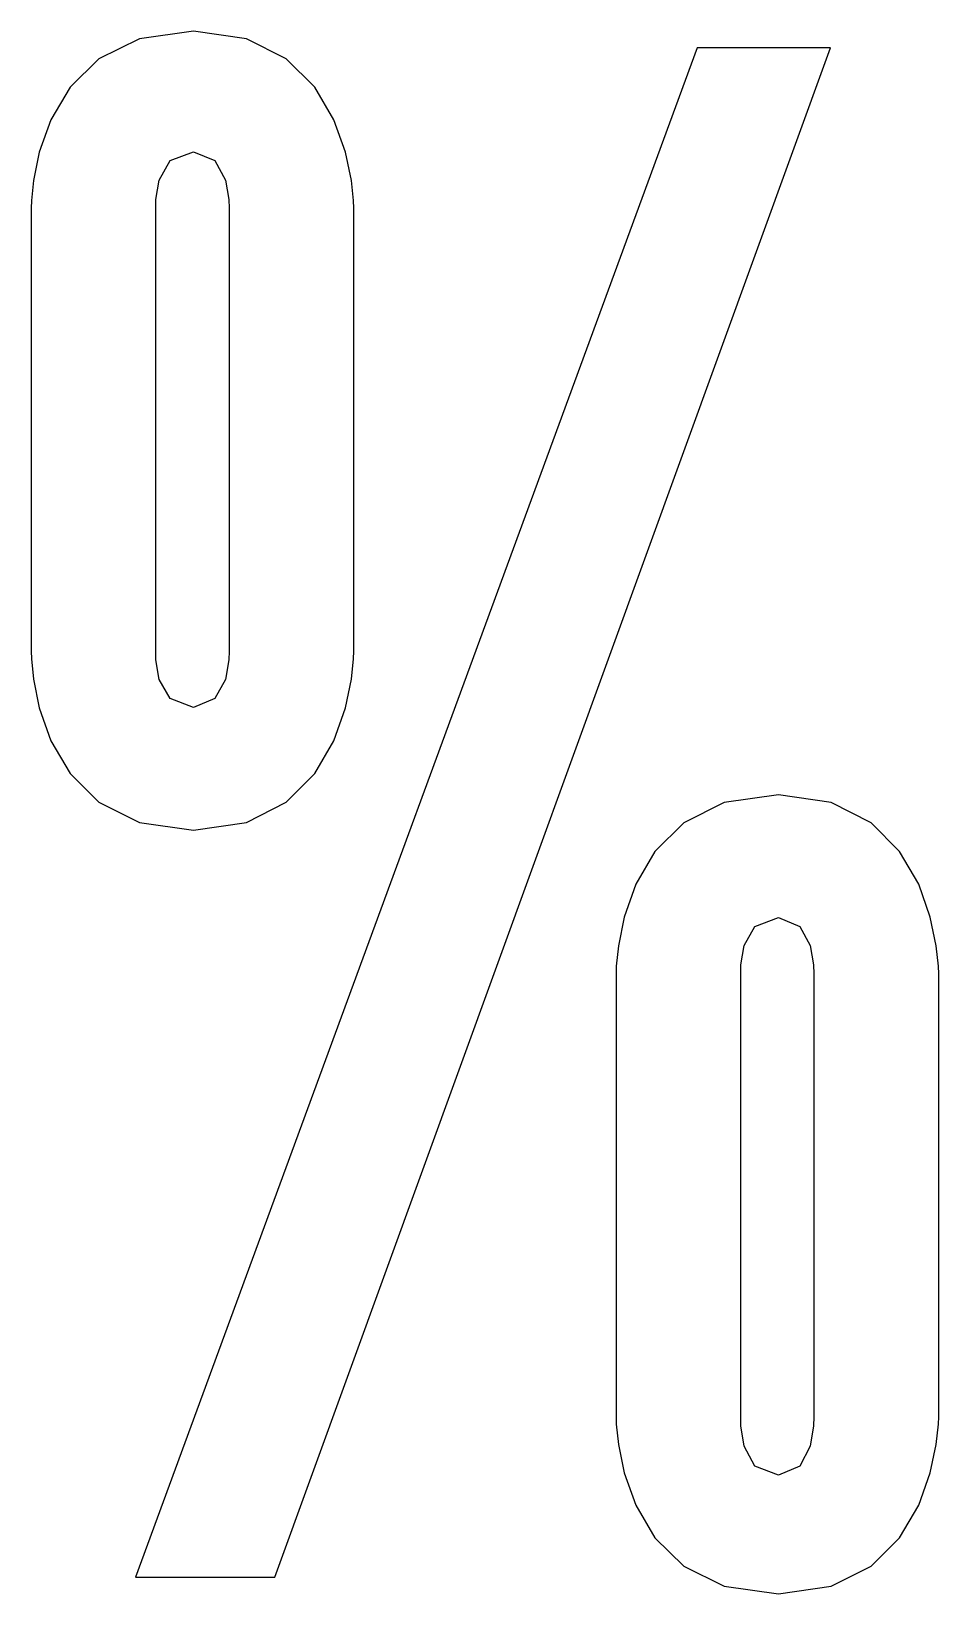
# Model space of a CAD drawing. Extents: x 0 to 0.7, y 0 to 1.2.
import ezdxf

# ---------------------------------------------------------------- set-up
doc = ezdxf.new("R2010")
doc.units = 0
doc.layers.get('0').update_dxf_attribs({"linetype": 'CONTINUOUS'})

msp = doc.modelspace()

# ---------------------------------------------------------------- linework, layer by layer
at = {"color": 0}
for p, q in [((0.1248, 1.2016), (0.0831, 1.1958)), ((0.1654, 1.1958), (0.1248, 1.2016)), ((0.0831, 1.1958), (0.052, 1.1804)), ((0.196, 1.1804), (0.1654, 1.1958)), ((0.052, 1.1804), (0.0298, 1.1586)), ((0.5119, 1.1888), (0.0801, 0.0128)), ((0.1873, 0.0128), (0.6144, 1.1888)), ((0.2179, 1.1586), (0.196, 1.1804)), ((0.6144, 1.1888), (0.5119, 1.1888)), ((0.0298, 1.1586), (0.015, 1.1336)), ((0.2326, 1.1336), (0.2179, 1.1586)), ((0.015, 1.1336), (0.0061, 1.1086)), ((0.2415, 1.1086), (0.2326, 1.1336)), ((0.0061, 1.1086), (0.0017, 1.0868)), ((0.1068, 1.1022), (0.1248, 1.1089)), ((0.1248, 1.1089), (0.1412, 1.1022)), ((0.2461, 1.0868), (0.2415, 1.1086)), ((0.0984, 1.0872), (0.1068, 1.1022)), ((0.1412, 1.1022), (0.1493, 1.0872)), ((0.0017, 1.0868), (0.0002, 1.0714)), ((0.0959, 1.0723), (0.0984, 1.0872)), ((0.1493, 1.0872), (0.1519, 1.0723)), ((0.2478, 1.0714), (0.2461, 1.0868)), ((0.0002, 1.0714), (0, 1.0655)), ((0.0959, 1.0655), (0.0959, 1.0723)), ((0.1519, 1.0723), (0.1521, 1.0655)), ((0.248, 1.0655), (0.2478, 1.0714)), ((0, 1.0655), (0, 0.7248)), ((0.0959, 0.7248), (0.0959, 1.0655)), ((0.1521, 1.0655), (0.1521, 0.7248)), ((0.248, 0.7248), (0.248, 1.0655)), ((0, 0.7248), (0.0002, 0.719)), ((0.0959, 0.7181), (0.0959, 0.7248)), ((0.1521, 0.7248), (0.1519, 0.7181)), ((0.2478, 0.719), (0.248, 0.7248)), ((0.0002, 0.719), (0.0017, 0.7033)), ((0.0984, 0.7032), (0.0959, 0.7181)), ((0.1519, 0.7181), (0.1493, 0.7032)), ((0.2461, 0.7033), (0.2478, 0.719)), ((0.0017, 0.7033), (0.0061, 0.6813)), ((0.1068, 0.6884), (0.0984, 0.7032)), ((0.1493, 0.7032), (0.1412, 0.6884)), ((0.2415, 0.6813), (0.2461, 0.7033)), ((0.1248, 0.6816), (0.1068, 0.6884)), ((0.1412, 0.6884), (0.1248, 0.6816)), ((0.0061, 0.6813), (0.015, 0.656)), ((0.2326, 0.656), (0.2415, 0.6813)), ((0.015, 0.656), (0.0298, 0.6308)), ((0.2179, 0.6308), (0.2326, 0.656)), ((0.0298, 0.6308), (0.052, 0.6088)), ((0.196, 0.6088), (0.2179, 0.6308)), ((0.5744, 0.6144), (0.5328, 0.6085)), ((0.6151, 0.6085), (0.5744, 0.6144)), ((0.052, 0.6088), (0.0831, 0.5932)), ((0.1654, 0.5932), (0.196, 0.6088)), ((0.5328, 0.6085), (0.5016, 0.5929)), ((0.6457, 0.5929), (0.6151, 0.6085)), ((0.0831, 0.5932), (0.1248, 0.5872)), ((0.1248, 0.5872), (0.1654, 0.5932)), ((0.5016, 0.5929), (0.4794, 0.5709)), ((0.6676, 0.5709), (0.6457, 0.5929)), ((0.4794, 0.5709), (0.4647, 0.5456)), ((0.6823, 0.5456), (0.6676, 0.5709)), ((0.4647, 0.5456), (0.4558, 0.5203)), ((0.6912, 0.5203), (0.6823, 0.5456)), ((0.4558, 0.5203), (0.4514, 0.4983)), ((0.5564, 0.5132), (0.5744, 0.52)), ((0.5744, 0.52), (0.5908, 0.5132)), ((0.6957, 0.4983), (0.6912, 0.5203)), ((0.548, 0.4984), (0.5564, 0.5132)), ((0.5908, 0.5132), (0.5988, 0.4984)), ((0.4514, 0.4983), (0.4498, 0.4827)), ((0.5456, 0.4836), (0.548, 0.4984)), ((0.5988, 0.4984), (0.6013, 0.4836)), ((0.6974, 0.4827), (0.6957, 0.4983)), ((0.4498, 0.4827), (0.4497, 0.4768)), ((0.5456, 0.4768), (0.5456, 0.4836)), ((0.6013, 0.4836), (0.6016, 0.4768)), ((0.6977, 0.4768), (0.6974, 0.4827)), ((0.4497, 0.4768), (0.4497, 0.1361)), ((0.5456, 0.1361), (0.5456, 0.4768)), ((0.6016, 0.4768), (0.6016, 0.1361)), ((0.6977, 0.1361), (0.6977, 0.4768)), ((0.4497, 0.1361), (0.4498, 0.1303)), ((0.5456, 0.1291), (0.5456, 0.1361)), ((0.6016, 0.1361), (0.6013, 0.1291)), ((0.6974, 0.1303), (0.6977, 0.1361)), ((0.4498, 0.1303), (0.4514, 0.1149)), ((0.548, 0.1136), (0.5456, 0.1291)), ((0.6013, 0.1291), (0.5988, 0.1136)), ((0.6957, 0.1149), (0.6974, 0.1303)), ((0.4514, 0.1149), (0.4558, 0.093)), ((0.5564, 0.0982), (0.548, 0.1136)), ((0.5988, 0.1136), (0.5908, 0.0982)), ((0.6912, 0.093), (0.6957, 0.1149)), ((0.5744, 0.0911), (0.5564, 0.0982)), ((0.5908, 0.0982), (0.5744, 0.0911)), ((0.4558, 0.093), (0.4647, 0.068)), ((0.6823, 0.068), (0.6912, 0.093)), ((0.4647, 0.068), (0.4794, 0.0431)), ((0.6676, 0.0431), (0.6823, 0.068)), ((0.4794, 0.0431), (0.5016, 0.0213)), ((0.6457, 0.0213), (0.6676, 0.0431)), ((0.0801, 0.0128), (0.1873, 0.0128)), ((0.5016, 0.0213), (0.5328, 0.0059)), ((0.6151, 0.0059), (0.6457, 0.0213)), ((0.5328, 0.0059), (0.5744, 0)), ((0.5744, 0), (0.6151, 0.0059))]:
    msp.add_line(p, q, dxfattribs=at)

doc.saveas('drawing.dxf')
